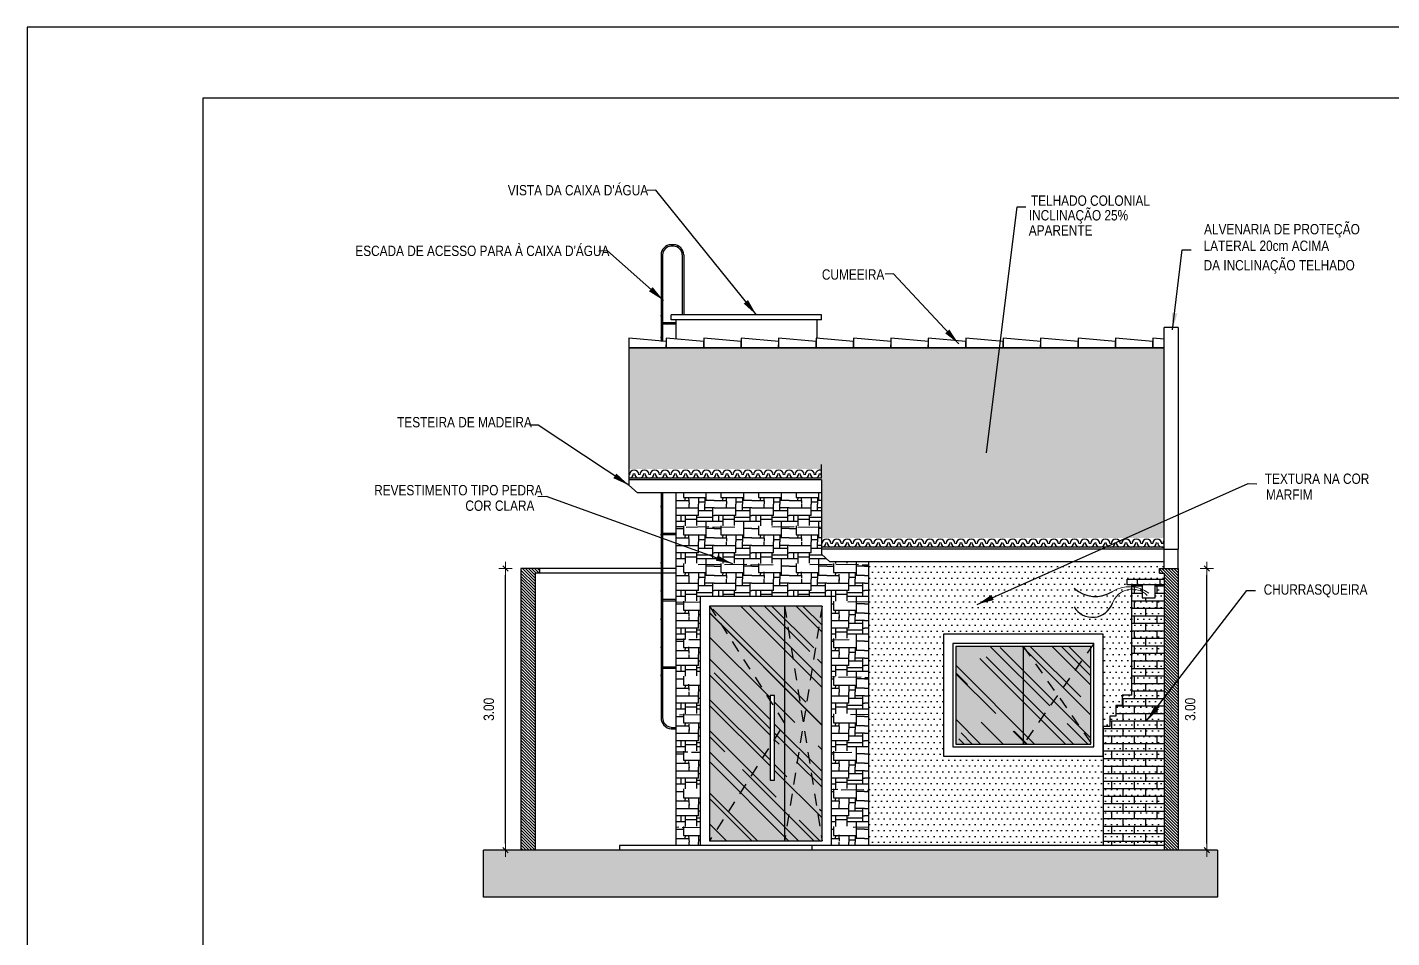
# Model space of a CAD drawing. Extents: x -178 to 151, y -135 to 745.
# Drawn here: x 84.69 to 99.22, y 734.98 to 744.68 of the extents above; entities that cross this region are included whole.
import ezdxf
from ezdxf.enums import TextEntityAlignment as Align

# ---------------------------------------------------------------- set-up
doc = ezdxf.new("R2010")
doc.units = 0
doc.header["$MEASUREMENT"] = 0
doc.header["$PDSIZE"] = -5
doc.linetypes.add('CONTINU', pattern=[0])
doc.linetypes.add('HIDDEN2', pattern=[0.1875, 0.125, -0.0625])
doc.layers.get('0').update_dxf_attribs({"linetype": 'CONTINUOUS'})
doc.layers.get('Defpoints').update_dxf_attribs({"linetype": 'CONTINUOUS'})
for name, color, linetype in [('alfa_145_colori', 7, 'CONTINUOUS'), ('COTA', 7, 'CONTINUOUS'), ('COTAS', 7, 'CONTINUOUS'), ('E-hatch', 8, 'CONTINUOUS'), ('ESQUADRIA', 3, 'CONTINUOUS'), ('V2', 11, 'CONTINUOUS')]:
    doc.layers.add(name, color=color, linetype=linetype)
for name, color, linetype, lineweight in [('AMBIENTACIÓN', 3, 'CONTINUOUS', 0), ('E-Cta-W', 7, 'CONTINUOUS', 20), ('E-Pen-C', 4, 'CONTINUOUS', 15), ('E-Pen-G', 3, 'CONTINUOUS', 30)]:
    doc.layers.add(name, color=color, linetype=linetype, lineweight=lineweight)
doc.styles.add('F2', font='swissc.ttf')
doc.dimstyles.new('DIMENSION-1', dxfattribs={"dimtxt": 0.11, "dimasz": 0.07, "dimexe": 1, "dimexo": 0, "dimgap": 0.12, "dimtad": 1, "dimzin": 7, "dimdsep": 46, "dimtxsty": 'F2', "dimblk1": 'TRACO', "dimblk2": 'TRACO', "dimsah": 1, "dimcen": 1, "dimse1": 1, "dimse2": 1, "dimclrd": 256, "dimclre": 256, "dimclrt": 6, "dimadec": 0, "dimazin": 0, "dimtfac": 1, "dimtix": 1, "dimtmove": 2, "dimatfit": 3, "dimldrblk": 'TRACO', "dimfxl": 1, "dimtolj": 1, "dimtzin": 0, "dimarcsym": 0})
doc.dimstyles.get("Standard").update_dxf_attribs({"dimtxt": 0.18, "dimasz": 0.18, "dimexe": 0.18, "dimexo": 0.0625, "dimgap": 0.09, "dimtad": 0, "dimtih": 1, "dimtoh": 1, "dimdec": 4, "dimzin": 0, "dimdsep": 46, "dimtxsty": 'Standard', "dimcen": 0.09, "dimadec": 0, "dimazin": 0, "dimtfac": 1, "dimtdec": 4, "dimtofl": 0, "dimtmove": 0, "dimatfit": 3, "dimfxl": 1, "dimtolj": 1, "dimtzin": 0, "dimarcsym": 0})
pattern_1 = [(180, (14.637315, 0), (-0.03125, 0.0625), [0, -0.0625])]
pattern_2 = [(135, (14.562, -9.2879), (-0.29698485, 0.7919596), [5.25, -0.7, 1.75, -0.35]), (135, (14.3566, -8.835), (0.57664558, 0.08167083), [1.05, -0.1155, 2.1, -0.2625]), (135, (14.64862, -8.95378), (-1.1211178, 1.45275088), [2.8, -0.49, 1.4, -0.35])]

# ---------------------------------------------------------------- blocks, each defined once
blk = doc.blocks.new('TRACO')
at = {"layer": 'E-Pen-C'}
for p, q in [((-1, 0), (1, 0)), ((0, 1), (0, -1))]:
    blk.add_line(p, q, dxfattribs=at)
at = {"layer": 'E-Pen-G'}
blk.add_line((-0.42, -0.42), (0.42, 0.42), dxfattribs=at)
blk = doc.blocks.new('*D404')
at = {"linetype": 'Continuous', "lineweight": -2}
blk.add_line((97.247, 735.986), (97.247, 738.846), dxfattribs=at)
at = {"layer": 'Defpoints', "color": 0, "linetype": 'Continuous'}
for p in [(97.051, 738.916), (97.247, 738.916), (97.051, 735.916)]:
    blk.add_point(p, dxfattribs=at)
at = {"linetype": 'Continuous', "lineweight": -2, "xscale": 0.07, "yscale": 0.07, "zscale": 0.07}
for p, rotation in [((97.247, 738.916), 90), ((97.247, 735.916), 270)]:
    blk.add_blockref('TRACO', p, dxfattribs=dict(at, rotation=rotation))
at = {"color": 6, "linetype": 'Continuous', "insert": (97.071, 737.416), "char_height": 0.11, "attachment_point": 5, "rotation": 90, "style": 'F2'}
blk.add_mtext('\\A1;3.00', dxfattribs=at)
blk = doc.blocks.new('*D405')
at = {"linetype": 'Continuous', "lineweight": -2}
blk.add_line((89.778, 735.986), (89.778, 738.846), dxfattribs=at)
at = {"layer": 'Defpoints', "color": 0, "linetype": 'Continuous'}
for p in [(89.778, 738.916), (90.102, 738.916), (90.102, 735.916)]:
    blk.add_point(p, dxfattribs=at)
at = {"linetype": 'Continuous', "lineweight": -2, "xscale": 0.07, "yscale": 0.07, "zscale": 0.07}
for p, rotation in [((89.778, 738.916), 90), ((89.778, 735.916), 270)]:
    blk.add_blockref('TRACO', p, dxfattribs=dict(at, rotation=rotation))
at = {"color": 6, "linetype": 'Continuous', "insert": (89.601, 737.416), "char_height": 0.11, "attachment_point": 5, "rotation": 90, "style": 'F2'}
blk.add_mtext('\\A1;3.00', dxfattribs=at)

msp = doc.modelspace()

# ---------------------------------------------------------------- hatches: boundary and pattern name
at = {"linetype": 'Continuous'}
h = msp.add_hatch(dxfattribs=at)
h.set_pattern_fill('TROOF1', color=8, scale=0.15, angle=360, style=0, pattern_type=2)
h.set_pattern_definition([(0, (0, 0), (0.15, 0.15), [0.048, -0.102]), (125.2176, (0.144, 0.015), (1.05000017453, -1.49999987498), [0.03121305, -3.0900849]), (160.71, (0.126, 0.0405), (2.550000777635, -0.8999979741), [0.0317844, -3.1466586]), (199.29, (0.096, 0.051), (-2.550000777635, -0.8999979741), [0.0317844, -3.1466586]), (234.7824, (0.066, 0.0405), (-1.05000017453, -1.49999987498), [0.03121305, -3.0900849]), (270, (0.048, 0.015), (0.15, -0.15), [0.015, -0.135]), (90, (0.144, -4e-17), (-0.15, 0.15), [0.015, -0.135]), (0, (1e-18, 0.006), (0.15, 0.15), [0.042, -0.108]), (126.3844, (0.15, 0.018), (1.650001937525, -2.24999858293), [0.0354012, -3.50472585]), (162.3499, (0.129, 0.0465), (-2.850000422915, 0.899998778574), [0.0346302, -3.42838875]), (197.6501, (0.096, 0.057), (2.850000422915, 0.899998778574), [0.0346302, -3.42838875]), (233.6156, (0.063, 0.0465), (-1.650001937525, -2.24999858293), [0.0354012, -3.50472585]), (270, (0.042, 0.018), (0.15, -0.15), [0.012, -0.138]), (90, (0.15, 0.006), (-0.15, 0.15), [0.012, -0.138]), (0, (0.144, 0.006), (0.15, 0.15), [0.006, -0.144]), (87.3974, (0.042, 0.018), (-0.1500021288, -3.149999897937), [0.13213635, -3.17127105]), (92.6026, (0.15, 0.018), (-0.1500021288, 3.149999897937), [0.13213635, -3.17127105]), (0, (0.144, -4e-17), (0.15, 0.15), [0.006, -0.144])])
h.paths.add_polyline_path([(91.093, 741.266), (96.793, 741.266), (96.793, 739.241), (93.143, 739.241), (93.143, 739.976), (91.093, 739.976)])
h = msp.add_hatch(dxfattribs=at)
h.set_pattern_fill('PATIO4', color=8, scale=0.4, style=0, pattern_type=2)
h.set_pattern_definition([(270, (0.212, 0.28), (0.4, -0.4), [0.108, -0.292]), (180, (0.232, 0.28), (-0.4, -0.4), [0.232, -0.168]), (0, (0, 0.36), (0.4, 0.4), [0.232, -0.168]), (0, (0.232, 0.332), (0.4, 0.4), [0.148, -0.252]), (90, (0.3, 0.332), (-0.4, 0.4), [0.068, -0.332]), (0, (0.212, 0.22), (0.4, 0.4), [0.188, -0.212]), (180, (0.3, 0.02), (-0.4, -0.4), [0.068, -0.332]), (270, (0.38, 0.36), (0.4, -0.4), [0.14, -0.26]), (0, (0.38, 0.28), (0.4, 0.4), [0.02, -0.38]), (270, (0.312, 0.22), (0.4, -0.4), [0.18, -0.22]), (0, (0, 0.22), (0.4, 0.4), [0.092, -0.308]), (270, (0.092, 0.28), (0.4, -0.4), [0.112, -0.288]), (180.9548, (0.312, 0.172), (-23.60000044446, -0.39998286928), [0.2400332, -23.7632996]), (180, (0.4, 0.36), (-0.4, -0.4), [0.1, -0.3]), (180, (0.4, 0.04), (-0.4, -0.4), [0.1, -0.3]), (270, (0.3, 0.068), (0.4, -0.4), [0.068, -0.332]), (0, (0, 0.04), (0.4, 0.4), [0.132, -0.268]), (273.3665, (0.128, 0.068), (0.40000438534, -6.3999997288), [0.0681176, -6.7436372]), (90, (0.048, 0.22), (-0.4, 0.4), [0.06, -0.34]), (180, (0.4, 0.14), (-0.4, -0.4), [0.088, -0.312]), (0, (0, 0.14), (0.4, 0.4), [0.072, -0.328]), (0, (0.072, 0.072), (0.4, 0.4), [0.24, -0.16]), (90, (0.132, 0.36), (-0.4, 0.4), [0.04, -0.36]), (0, (0.212, 0.26), (0.4, 0.4), [0.168, -0.232]), (0, (0.092, 0.24), (0.4, 0.4), [0.12, -0.28]), (270, (0.072, 0.168), (0.4, -0.4), [0.096, -0.304]), (262.875, (0.092, 0.072), (0.3999993128, 2.800000152), [0.0322492, -3.192654]), (90, (0.232, 0.28), (-0.4, 0.4), [0.12, -0.28]), (270, (0.232, 0.072), (0.4, -0.4), [0.072, -0.328])])
h.paths.add_polyline_path([(93.143, 739.723), (91.593, 739.723), (91.593, 735.966), (91.851, 735.966), (91.851, 738.616), (93.25, 738.616), (93.25, 735.966), (93.643, 735.966), (93.643, 738.988), (93.234, 738.988), (93.143, 739.068)])
h = msp.add_hatch()
h.set_pattern_fill('DOTS', color=6, style=0)
h.paths.add_polyline_path([(96.449, 738.741), (96.399, 738.741), (96.399, 738.801), (96.793, 738.801), (96.793, 738.866), (96.743, 738.866), (96.743, 738.916), (96.793, 738.916), (96.793, 738.988), (93.643, 738.988), (93.643, 735.966), (96.144, 735.966), (96.144, 736.916), (94.443, 736.916), (94.443, 738.216), (96.143, 738.216), (96.143, 737.233), (96.213, 737.233), (96.213, 737.344), (96.28, 737.344), (96.28, 737.455), (96.347, 737.455), (96.347, 737.565), (96.449, 737.565)])
h = msp.add_hatch()
h.set_pattern_fill('DOTS,_O', color=4)
h.set_pattern_definition(pattern_1)
h.paths.add_polyline_path([(96.449, 738.741), (96.557, 738.741), (96.557, 738.694, 0.082685), (96.449, 738.721)])
h.paths.add_polyline_path([(96.399, 738.801), (96.793, 738.801), (96.793, 738.741), (96.399, 738.741)])
h = msp.add_hatch()
h.set_pattern_fill('DOTS,_O', color=4)
h.set_pattern_definition(pattern_1)
h.paths.add_polyline_path([(96.449, 738.696, -0.124316), (96.557, 738.671), (96.557, 738.604), (96.698, 738.604), (96.698, 738.741), (96.793, 738.741), (96.793, 735.966), (96.144, 735.966), (96.144, 737.233), (96.213, 737.233), (96.213, 737.344), (96.28, 737.344), (96.28, 737.455), (96.347, 737.455), (96.347, 737.565), (96.449, 737.565)])
h.paths.add_polyline_path([(96.449, 738.696), (96.449, 738.721, -0.082685), (96.557, 738.694), (96.557, 738.671, 0.124316)], flags=17)
at = {"layer": 'alfa_145_colori'}
h = msp.add_hatch(color=254, dxfattribs=at)
h.set_gradient(color1=(194, 211, 224), one_color=1, tint=1, name='CURVED')
h.paths.add_polyline_path([(92.75, 738.516), (93.15, 738.516), (92.95, 737.266)])
h.paths.add_polyline_path([(93.15, 738.516), (93.15, 736.016), (92.95, 737.266)])
h.paths.add_polyline_path([(92.75, 738.516), (92.95, 737.266), (92.75, 736.016)])
h.paths.add_polyline_path([(92.95, 737.266), (93.15, 736.016), (92.75, 736.016)])
h.paths.add_polyline_path([(92.644, 737.432), (92.75, 737.266), (92.644, 737.101)])
h.paths.add_polyline_path([(91.951, 738.516), (92.596, 737.507), (92.596, 737.026), (91.951, 736.016)])
h.paths.add_polyline_path([(92.596, 737.026), (92.596, 736.66), (92.644, 736.66), (92.644, 737.101), (92.75, 737.266), (92.75, 736.016), (91.951, 736.016)])
h.paths.add_polyline_path([(91.951, 738.516), (92.75, 738.516), (92.75, 737.266), (92.644, 737.432), (92.644, 737.563), (92.596, 737.563), (92.596, 737.507)])
h = msp.add_hatch(color=254, dxfattribs=at)
h.set_gradient(color1=(194, 211, 224), one_color=1, tint=1, name='CURVED')
h.paths.add_polyline_path([(95.293, 738.086), (96.013, 738.086), (96.013, 738.074), (95.657, 737.566)])
h.paths.add_polyline_path([(96.013, 738.074), (96.013, 737.059), (95.657, 737.566)])
h.paths.add_polyline_path([(95.657, 737.566), (96.013, 737.059), (96.013, 737.046), (95.293, 737.046)])
h.paths.add_polyline_path([(95.293, 738.086), (95.657, 737.566), (95.293, 737.046)])
h.paths.add_polyline_path([(94.573, 738.086), (95.293, 738.086), (95.293, 737.046), (94.573, 737.046)])
at = {"layer": 'COTA', "linetype": 'Continuous'}
h = msp.add_hatch(dxfattribs=at)
h.set_pattern_fill('AR-BRSTD', scale=0.03, style=0)
h.set_pattern_definition([(180, (13.59064, 0), (0, 0.08001), []), (90, (13.59064, 0), (0.12, 0.08001), [0.08001, -0.08001])])
h.paths.add_polyline_path([(96.449, 738.741), (96.557, 738.741), (96.557, 738.694, 0.082685), (96.449, 738.721)])
h.paths.add_polyline_path([(96.399, 738.801), (96.793, 738.801), (96.793, 738.741), (96.399, 738.741)])
h = msp.add_hatch(dxfattribs=at)
h.set_pattern_fill('AR-BRSTD', scale=0.03, style=0)
h.set_pattern_definition([(180, (14.637315, -2e-13), (0, 0.08001), []), (90, (14.63731, -2e-13), (0.12, 0.08001), [0.08001, -0.08001])])
h.paths.add_polyline_path([(96.449, 738.696, -0.124316), (96.557, 738.671), (96.557, 738.604), (96.698, 738.604), (96.698, 738.741), (96.793, 738.741), (96.793, 735.966), (96.144, 735.966), (96.144, 737.233), (96.213, 737.233), (96.213, 737.344), (96.28, 737.344), (96.28, 737.455), (96.347, 737.455), (96.347, 737.565), (96.449, 737.565)])
h.paths.add_polyline_path([(96.449, 738.721, -0.082685), (96.557, 738.694), (96.557, 738.671, 0.124316), (96.449, 738.696)], flags=17)
h = msp.add_hatch(dxfattribs=at)
h.set_pattern_fill('AR-RROOF', color=8, scale=0.35, angle=45, style=0)
h.set_pattern_definition(pattern_2)
h.paths.add_polyline_path([(92.75, 738.516), (93.15, 738.516), (92.95, 737.266)])
h.paths.add_polyline_path([(93.15, 738.516), (93.15, 736.016), (92.95, 737.266)])
h.paths.add_polyline_path([(92.75, 738.516), (92.95, 737.266), (92.75, 736.016)])
h.paths.add_polyline_path([(92.95, 737.266), (93.15, 736.016), (92.75, 736.016)])
h.paths.add_polyline_path([(92.644, 737.432), (92.75, 737.266), (92.644, 737.101)])
h.paths.add_polyline_path([(91.951, 738.516), (92.596, 737.507), (92.596, 737.026), (91.951, 736.016)])
h.paths.add_polyline_path([(92.596, 737.026), (92.596, 736.66), (92.644, 736.66), (92.644, 737.101), (92.75, 737.266), (92.75, 736.016), (91.951, 736.016)])
h.paths.add_polyline_path([(91.951, 738.516), (92.75, 738.516), (92.75, 737.266), (92.644, 737.432), (92.644, 737.563), (92.596, 737.563), (92.596, 737.507)])
h = msp.add_hatch(dxfattribs=at)
h.set_pattern_fill('AR-RROOF', color=8, scale=0.35, angle=45, style=0)
h.set_pattern_definition(pattern_2)
h.paths.add_polyline_path([(95.293, 738.086), (96.013, 738.086), (96.013, 738.074), (95.657, 737.566)])
h.paths.add_polyline_path([(96.013, 738.074), (96.013, 737.059), (95.657, 737.566)])
h.paths.add_polyline_path([(95.657, 737.566), (96.013, 737.059), (96.013, 737.046), (95.293, 737.046)])
h.paths.add_polyline_path([(95.293, 738.086), (95.657, 737.566), (95.293, 737.046)])
h.paths.add_polyline_path([(94.573, 738.086), (95.293, 738.086), (95.293, 737.046), (94.573, 737.046)])
at = {"layer": 'COTAS', "linetype": 'CONTINU'}
h = msp.add_hatch(dxfattribs=at)
h.set_pattern_fill('ANSI38', color=8, scale=0.25, style=0)
h.set_pattern_definition([(135, (14.637315, 0), (0.0220970869, 0.0220970869), []), (45, (14.637315, 0), (0.0662912607, 0.0220970869), [0.078125, -0.046875])])
h.paths.add_polyline_path([(97.362, 735.416), (97.362, 735.916), (89.544, 735.916), (89.544, 735.416)])
at = {"layer": 'E-hatch'}
h = msp.add_hatch(dxfattribs=at)
h.set_pattern_fill('ANSI31', color=256, scale=0.18, style=0)
h.set_pattern_definition([(135, (14.637315, 0), (0.0159099026, 0.0159099026), [])])
h.paths.add_polyline_path([(96.793, 738.866), (96.743, 738.866), (96.743, 738.916), (96.943, 738.916), (96.943, 735.916), (96.793, 735.916)])
h.paths.add_polyline_path([(90.093, 735.916), (89.943, 735.916), (89.943, 738.916), (90.143, 738.916), (90.143, 738.866), (90.093, 738.866)])

# ---------------------------------------------------------------- linework, layer by layer
at = {"color": 2, "linetype": 'Continuous'}
for p, q in [((96.943, 741.484), (96.793, 741.484)), ((96.793, 739.123), (96.793, 741.484)), ((96.943, 741.484), (96.943, 739.123)), ((91.093, 741.334), (91.093, 739.803)), ((96.793, 741.266), (91.093, 741.266)), ((93.143, 739.859), (91.093, 739.859)), ((91.093, 739.803), (91.184, 739.723)), ((93.143, 739.723), (91.184, 739.723)), ((91.593, 739.723), (91.593, 735.966)), ((96.449, 737.565, -0.247), (96.449, 738.741, -0.247)), ((90.993, 735.966), (90.993, 735.916)), ((93.043, 735.966), (90.993, 735.966))]:
    msp.add_line(p, q, dxfattribs=at)
at = {"color": 8, "linetype": 'Continuous'}
for p, q in [((93.143, 739.878), (93.143, 740.023)), ((93.143, 739.878), (91.093, 739.878)), ((96.793, 739.143), (93.143, 739.143)), ((91.593, 738.916), (90.143, 738.916)), ((91.593, 738.866), (90.143, 738.866)), ((95.293, 738.086), (95.293, 737.046)), ((97.362, 735.916), (97.362, 735.416))]:
    msp.add_line(p, q, dxfattribs=at)
at = {"color": 5, "linetype": 'Continuous'}
for p, q in [((93.143, 739.859), (93.143, 739.068)), ((96.793, 739.123), (93.143, 739.123)), ((93.143, 739.068), (93.234, 738.988)), ((96.793, 738.916), (96.793, 739.123)), ((96.793, 739.123), (96.943, 739.123)), ((96.943, 738.916), (96.943, 739.123)), ((89.943, 738.916), (89.943, 735.916)), ((90.143, 738.916), (89.943, 738.916)), ((90.143, 738.866), (90.143, 738.916)), ((96.793, 738.988), (93.234, 738.988)), ((93.643, 738.988), (93.643, 735.966)), ((96.743, 738.916), (96.943, 738.916)), ((96.743, 738.866), (96.743, 738.916)), ((96.943, 738.916), (96.943, 735.916)), ((90.093, 738.866), (90.093, 735.916)), ((90.143, 738.866), (90.093, 738.866)), ((96.743, 738.866), (96.793, 738.866)), ((96.793, 738.866), (96.793, 735.916)), ((96.793, 738.866), (96.793, 735.916)), ((96.793, 735.966), (93.043, 735.966))]:
    msp.add_line(p, q, dxfattribs=at)
at = {"color": 7, "linetype": 'Continuous'}
msp.add_line((92.75, 738.516), (92.75, 736.016), dxfattribs=at)
at = {"color": 8, "linetype": 'HIDDEN2'}
for p, q in [((96.043, 738.116), (95.293, 737.046)), ((95.293, 738.086), (96.043, 737.016))]:
    msp.add_line(p, q, dxfattribs=at)
at = {"color": 1, "linetype": 'Continuous'}
msp.add_line((97.362, 735.916), (89.544, 735.916), dxfattribs=at)
at = {"color": 2}
msp.add_lwpolyline([(84.685, 700.13), (150.689, 700.13), (150.689, 744.68), (84.685, 744.68)], close=True, dxfattribs=at)
at = {"color": 5, "linetype": 'Continuous'}
msp.add_lwpolyline([(86.56, 743.93), (149.939, 743.93), (149.939, 700.88), (86.56, 700.88)], close=True, dxfattribs=at)
at = {"color": 2, "linetype": 'Continuous', "flags": 128}
for points in [[(91.491, 741.266), (91.492, 741.334), (91.093, 741.368), (91.093, 741.266), (91.491, 741.266)], [(91.89, 741.266), (91.891, 741.334), (91.491, 741.368), (91.491, 741.266), (91.89, 741.266)], [(92.288, 741.266), (92.289, 741.334), (91.89, 741.368), (91.89, 741.266), (92.288, 741.266)], [(92.687, 741.266), (92.688, 741.334), (92.288, 741.368), (92.288, 741.266), (92.687, 741.266)], [(93.086, 741.266), (93.086, 741.334), (92.687, 741.368), (92.687, 741.266), (93.086, 741.266)], [(93.484, 741.266), (93.485, 741.334), (93.086, 741.368), (93.086, 741.266), (93.484, 741.266)], [(93.883, 741.266), (93.884, 741.334), (93.484, 741.368), (93.484, 741.266), (93.883, 741.266)], [(94.281, 741.266), (94.282, 741.334), (93.883, 741.368), (93.883, 741.266), (94.281, 741.266)], [(94.68, 741.266), (94.681, 741.334), (94.281, 741.368), (94.281, 741.266), (94.68, 741.266)], [(95.078, 741.266), (95.079, 741.334), (94.68, 741.368), (94.68, 741.266), (95.078, 741.266)], [(95.477, 741.266), (95.478, 741.334), (95.078, 741.368), (95.078, 741.266), (95.477, 741.266)], [(95.876, 741.266), (95.877, 741.334), (95.477, 741.368), (95.477, 741.266), (95.876, 741.266)], [(96.274, 741.266), (96.275, 741.334), (95.876, 741.368), (95.876, 741.266), (96.274, 741.266)], [(96.673, 741.266), (96.674, 741.334), (96.274, 741.368), (96.274, 741.266), (96.673, 741.266)], [(96.793, 741.358), (96.673, 741.368), (96.673, 741.266), (96.793, 741.266)]]:
    msp.add_lwpolyline(points, dxfattribs=at)
at = {"color": 2, "linetype": 'Continuous'}
for points in [[(96.793, 738.741), (96.399, 738.741), (96.399, 738.801), (96.793, 738.801)], [(96.698, 738.741), (96.557, 738.741), (96.557, 738.604), (96.698, 738.604)]]:
    msp.add_lwpolyline(points, close=True, dxfattribs=at)
at = {"color": 7, "linetype": 'Continuous'}
msp.add_lwpolyline([(93.25, 735.966), (93.25, 738.616), (91.851, 738.616), (91.851, 735.966)], dxfattribs=at)
for points in [[(93.15, 738.516), (91.951, 738.516), (91.951, 736.016), (93.15, 736.016)], [(96.143, 738.216), (94.443, 738.216), (94.443, 736.916), (96.143, 736.916)], [(96.043, 738.116), (94.543, 738.116), (94.543, 737.016), (96.043, 737.016)], [(92.644, 737.563), (92.596, 737.563), (92.596, 736.66), (92.644, 736.66)]]:
    msp.add_lwpolyline(points, close=True, dxfattribs=at)
at = {"color": 8, "linetype": 'HIDDEN2', "flags": 128}
for points in [[(91.951, 738.516), (92.75, 737.266), (91.951, 736.016)], [(92.75, 738.516), (93.15, 736.016)], [(93.15, 738.516), (92.75, 736.016)]]:
    msp.add_lwpolyline(points, dxfattribs=at)
at = {"color": 8, "linetype": 'Continuous'}
msp.add_lwpolyline([(96.013, 738.086), (94.573, 738.086), (94.573, 737.046), (96.013, 737.046)], close=True, dxfattribs=at)
at = {"color": 2, "linetype": 'Continuous'}
msp.add_lwpolyline([(96.449, 737.565), (96.347, 737.565), (96.347, 737.455), (96.28, 737.455), (96.28, 737.344), (96.213, 737.344), (96.213, 737.233), (96.144, 737.233), (96.144, 735.966)], dxfattribs=at)
at = {"color": 5, "linetype": 'Continuous'}
msp.add_lwpolyline([(93.043, 735.916), (93.043, 735.966)], dxfattribs=at)
at = {"layer": 'AMBIENTACIÓN', "color": 8, "lineweight": 13}
for centre, radius, start, end in [((96.422, 738.383), 0.339, 52.4351, 122.173), ((96.454, 738.469), 0.226, 45.3074, 160.2305)]:
    msp.add_arc(centre, radius, start, end, dxfattribs=at)
at = {"layer": 'COTAS', "color": 8, "linetype": 'CONTINU'}
for p, q in [((89.544, 735.416), (89.544, 735.916)), ((97.362, 735.416), (89.544, 735.416))]:
    msp.add_line(p, q, dxfattribs=at)
at = {"layer": 'COTAS', "color": 8}
for centre, radius, start, end in [((96.061, 738.957), 0.339, 228.0427, 302.173), ((96.029, 738.622), 0.226, 210.8316, 340.2305)]:
    msp.add_arc(centre, radius, start, end, dxfattribs=at)
at = {"layer": 'ESQUADRIA', "color": 7}
for centre, start, end in [((91.093, 739.928), 270, 0), ((91.148, 739.914), 0, 180), ((91.203, 739.928), 180, 0), ((91.258, 739.914), 0, 180), ((91.313, 739.928), 180, 0), ((91.368, 739.914), 0, 180), ((91.423, 739.928), 180, 0), ((91.478, 739.914), 0, 180), ((91.533, 739.928), 180, 0), ((91.588, 739.914), 0, 180), ((91.643, 739.928), 180, 0), ((91.698, 739.914), 0, 180), ((91.753, 739.928), 180, 0), ((91.808, 739.914), 0, 180), ((91.863, 739.928), 180, 0), ((91.918, 739.914), 0, 180), ((91.973, 739.928), 180, 0), ((92.028, 739.914), 0, 180), ((92.083, 739.928), 180, 0), ((92.138, 739.914), 0, 180), ((92.193, 739.928), 180, 0), ((92.248, 739.914), 0, 180), ((92.303, 739.928), 180, 0), ((92.358, 739.914), 0, 180), ((92.413, 739.928), 180, 0), ((92.468, 739.914), 0, 180), ((92.523, 739.928), 180, 0), ((92.578, 739.914), 0, 180), ((92.633, 739.928), 180, 0), ((92.688, 739.914), 0, 180), ((92.743, 739.928), 180, 0), ((92.798, 739.914), 0, 180), ((92.853, 739.928), 180, 0), ((92.908, 739.914), 0, 180), ((92.963, 739.928), 180, 0), ((93.018, 739.914), 0, 180), ((93.073, 739.928), 180, 0), ((93.128, 739.914), 73.0157, 180), ((93.183, 739.928), 180, 216.8699), ((93.143, 739.193), 270, 0), ((93.198, 739.178), 0, 180), ((93.253, 739.193), 180, 0), ((93.308, 739.178), 0, 180), ((93.363, 739.193), 180, 0), ((93.418, 739.178), 0, 180), ((93.473, 739.193), 180, 0), ((93.528, 739.178), 0, 180), ((93.583, 739.193), 180, 0), ((93.638, 739.178), 0, 180), ((93.693, 739.193), 180, 0), ((93.748, 739.178), 0, 180), ((93.803, 739.193), 180, 0), ((93.858, 739.178), 0, 180), ((93.913, 739.193), 180, 0), ((93.968, 739.178), 0, 180), ((94.023, 739.193), 180, 0), ((94.078, 739.178), 0, 180), ((94.133, 739.193), 180, 0), ((94.188, 739.178), 0, 180), ((94.243, 739.193), 180, 0), ((94.298, 739.178), 0, 180), ((94.353, 739.193), 180, 0), ((94.408, 739.178), 0, 180), ((94.463, 739.193), 180, 0), ((94.518, 739.178), 0, 180), ((94.573, 739.193), 180, 0), ((94.628, 739.178), 0, 180), ((94.683, 739.193), 180, 0), ((94.738, 739.178), 0, 180), ((94.793, 739.193), 180, 0), ((94.848, 739.178), 0, 180), ((94.903, 739.193), 180, 0), ((94.958, 739.178), 0, 180), ((95.013, 739.193), 180, 0), ((95.068, 739.178), 0, 180), ((95.123, 739.193), 180, 0), ((95.178, 739.178), 0, 180), ((95.233, 739.193), 180, 0), ((95.288, 739.178), 0, 180), ((95.343, 739.193), 180, 0), ((95.398, 739.178), 0, 180), ((95.453, 739.193), 180, 0), ((95.508, 739.178), 0, 180), ((95.563, 739.193), 180, 0), ((95.618, 739.178), 0, 180), ((95.673, 739.193), 180, 0), ((95.728, 739.178), 0, 180), ((95.783, 739.193), 180, 0), ((95.838, 739.178), 0, 180), ((95.893, 739.193), 180, 0), ((95.948, 739.178), 0, 180), ((96.003, 739.193), 180, 0), ((96.058, 739.178), 0, 180), ((96.113, 739.193), 180, 0), ((96.168, 739.178), 0, 180), ((96.223, 739.193), 180, 0), ((96.223, 739.193), 180, 0), ((96.278, 739.178), 0, 180), ((96.278, 739.178), 0, 180), ((96.333, 739.193), 180, 0), ((96.333, 739.193), 180, 0), ((96.388, 739.178), 0, 180), ((96.388, 739.178), 0, 180), ((96.443, 739.193), 180, 264.715), ((96.443, 739.193), 180, 0), ((96.498, 739.178), 0, 180), ((96.553, 739.193), 180, 0), ((96.608, 739.178), 0, 180), ((96.663, 739.193), 180, 0), ((96.718, 739.178), 0, 180), ((96.773, 739.193), 180, 293.5782), ((96.828, 739.178), 135.0636, 180)]:
    msp.add_arc(centre, 0.05, start, end, dxfattribs=at)
at = {"layer": 'V2', "color": 8}
for p, q in [((91.435, 742.256), (91.435, 741.334)), ((91.451, 742.256), (91.451, 741.334)), ((91.568, 742.364), (91.543, 742.364)), ((91.568, 742.348), (91.543, 742.348)), ((91.66, 742.256), (91.66, 741.616)), ((91.676, 742.256), (91.676, 741.616)), ((91.593, 741.534), (91.451, 741.534)), ((91.593, 741.518), (91.451, 741.518)), ((93.143, 741.616), (91.543, 741.616)), ((91.543, 741.566), (91.543, 741.616)), ((93.143, 741.566), (91.543, 741.566)), ((91.593, 741.566), (91.543, 741.566)), ((91.592, 741.551), (91.592, 741.501)), ((91.593, 741.551), (91.592, 741.551)), ((91.593, 741.566), (91.593, 741.36)), ((91.593, 741.551), (91.593, 741.501)), ((91.693, 741.617), (91.643, 741.617)), ((91.643, 741.616), (91.643, 741.617)), ((91.693, 741.616), (91.643, 741.616)), ((91.693, 741.616), (91.693, 741.617)), ((93.093, 741.566), (93.093, 741.368)), ((93.143, 741.566), (93.143, 741.616)), ((91.593, 741.501), (91.592, 741.501)), ((91.435, 739.723), (91.435, 737.326)), ((91.451, 739.723), (91.451, 737.326)), ((91.593, 739.29), (91.451, 739.29)), ((91.593, 739.274), (91.451, 739.274)), ((91.592, 739.307), (91.592, 739.257)), ((91.593, 739.307), (91.592, 739.307)), ((91.592, 739.274), (91.592, 739.29)), ((91.593, 739.257), (91.592, 739.257)), ((91.593, 739.307), (91.593, 739.257)), ((91.593, 738.584), (91.451, 738.584)), ((91.593, 738.568), (91.451, 738.568)), ((91.592, 738.601), (91.592, 738.551)), ((91.593, 738.601), (91.592, 738.601)), ((91.592, 738.568), (91.592, 738.584)), ((91.593, 738.551), (91.592, 738.551)), ((91.593, 738.601), (91.593, 738.551)), ((91.593, 737.865), (91.451, 737.865)), ((91.593, 737.849), (91.451, 737.849)), ((91.592, 737.882), (91.592, 737.832)), ((91.593, 737.882), (91.592, 737.882)), ((91.592, 737.849), (91.592, 737.865)), ((91.593, 737.832), (91.592, 737.832)), ((91.593, 737.882), (91.593, 737.832)), ((91.543, 737.224), (91.593, 737.224)), ((91.543, 737.208), (91.593, 737.208)), ((91.592, 737.241), (91.592, 737.191)), ((91.593, 737.241), (91.592, 737.241)), ((91.592, 737.208), (91.592, 737.224)), ((91.593, 737.191), (91.592, 737.191)), ((91.593, 737.241), (91.593, 737.191))]:
    msp.add_line(p, q, dxfattribs=at)
for centre in [(91.443, 741.608), (91.443, 741.376), (91.443, 739.576), (91.443, 739.276), (91.443, 738.976), (91.443, 738.676), (91.443, 738.376), (91.443, 738.076), (91.443, 737.776)]:
    msp.add_circle(centre, 0.008, dxfattribs=at)
for centre, radius, start, end in [((91.543, 742.256), 0.108, 90, 180), ((91.543, 742.256), 0.092, 90, 180), ((91.568, 742.256), 0.108, 0, 90), ((91.568, 742.256), 0.092, 0, 90), ((91.552, 737.325), 0.117, 179.309, 265.6239), ((91.552, 737.325), 0.101, 179.2049, 264.8935)]:
    msp.add_arc(centre, radius, start, end, dxfattribs=at)

# ---------------------------------------------------------------- texts
at = {"color": 6, "style": 'F2'}
for s, p in [("VISTA DA CAIXA D'ÁGUA", (89.803, 742.89)), ('TELHADO COLONIAL', (95.374, 742.779)), ('INCLINAÇÃO 25%%%', (95.352, 742.623)), ('APARENTE', (95.351, 742.462)), ("ESCADA DE ACESSO PARA À CAIXA D'ÁGUA", (88.179, 742.244)), ('CUMEEIRA', (93.148, 741.992)), ('TESTEIRA DE MADEIRA', (88.624, 740.419)), ('TEXTURA NA COR', (97.865, 739.817)), ('REVESTIMENTO TIPO PEDRA', (88.38, 739.695)), ('COR CLARA', (89.351, 739.53)), ('MARFIM', (97.877, 739.648)), ('CHURRASQUEIRA', (97.853, 738.637))]:
    msp.add_text(s, height=0.11, dxfattribs=at).set_placement(p)
for s, p in [('ALVENARIA DE PROTEÇÃO', (97.218, 742.585)), ('LATERAL 20cm ACIMA', (97.213, 742.408)), ('DA INCLINAÇÃO TELHADO', (97.213, 742.201))]:
    msp.add_text(s, height=0.11, dxfattribs=at).set_placement(p, align=Align.TOP_LEFT)

# ---------------------------------------------------------------- dimensions: what is measured, and where the dimension line sits
at = {"color": 8, "linetype": 'Continuous'}
for base, p1, p2, picture, middle in [((89.778, 738.916), (90.102, 735.916), (90.102, 738.916), '*D405', (89.601, 737.416)), ((97.247, 738.916), (97.051, 735.916), (97.051, 738.916), '*D404', (97.071, 737.416))]:
    dim = msp.add_linear_dim(base=base, p1=p1, p2=p2, angle=90, dimstyle='DIMENSION-1', override={"dimfxl": 0.15}, dxfattribs=at)
    dim.commit()
    dim.dimension.update_dxf_attribs({"geometry": picture, "text_midpoint": middle})

# ---------------------------------------------------------------- leaders
at = {"layer": 'E-Cta-W', "color": 4}
for points in [[(92.451, 741.616), (91.379, 742.944), (91.286, 742.942)], [(94.902, 740.148), (95.226, 742.769), (95.319, 742.768)], [(91.461, 741.771), (90.865, 742.298), (90.772, 742.296)], [(96.882, 741.457), (96.986, 742.311), (97.079, 742.309)], [(94.606, 741.309), (93.912, 742.053), (93.82, 742.051)], [(91.093, 739.803), (90.126, 740.444), (90.034, 740.442)], [(94.802, 738.534), (97.687, 739.82), (97.78, 739.818)], [(92.198, 738.966), (90.216, 739.682), (90.123, 739.68)], [(96.606, 737.292), (97.673, 738.682), (97.765, 738.68)]]:
    msp.add_leader(points, dimstyle='Standard', dxfattribs=at)

doc.saveas('drawing.dxf')
